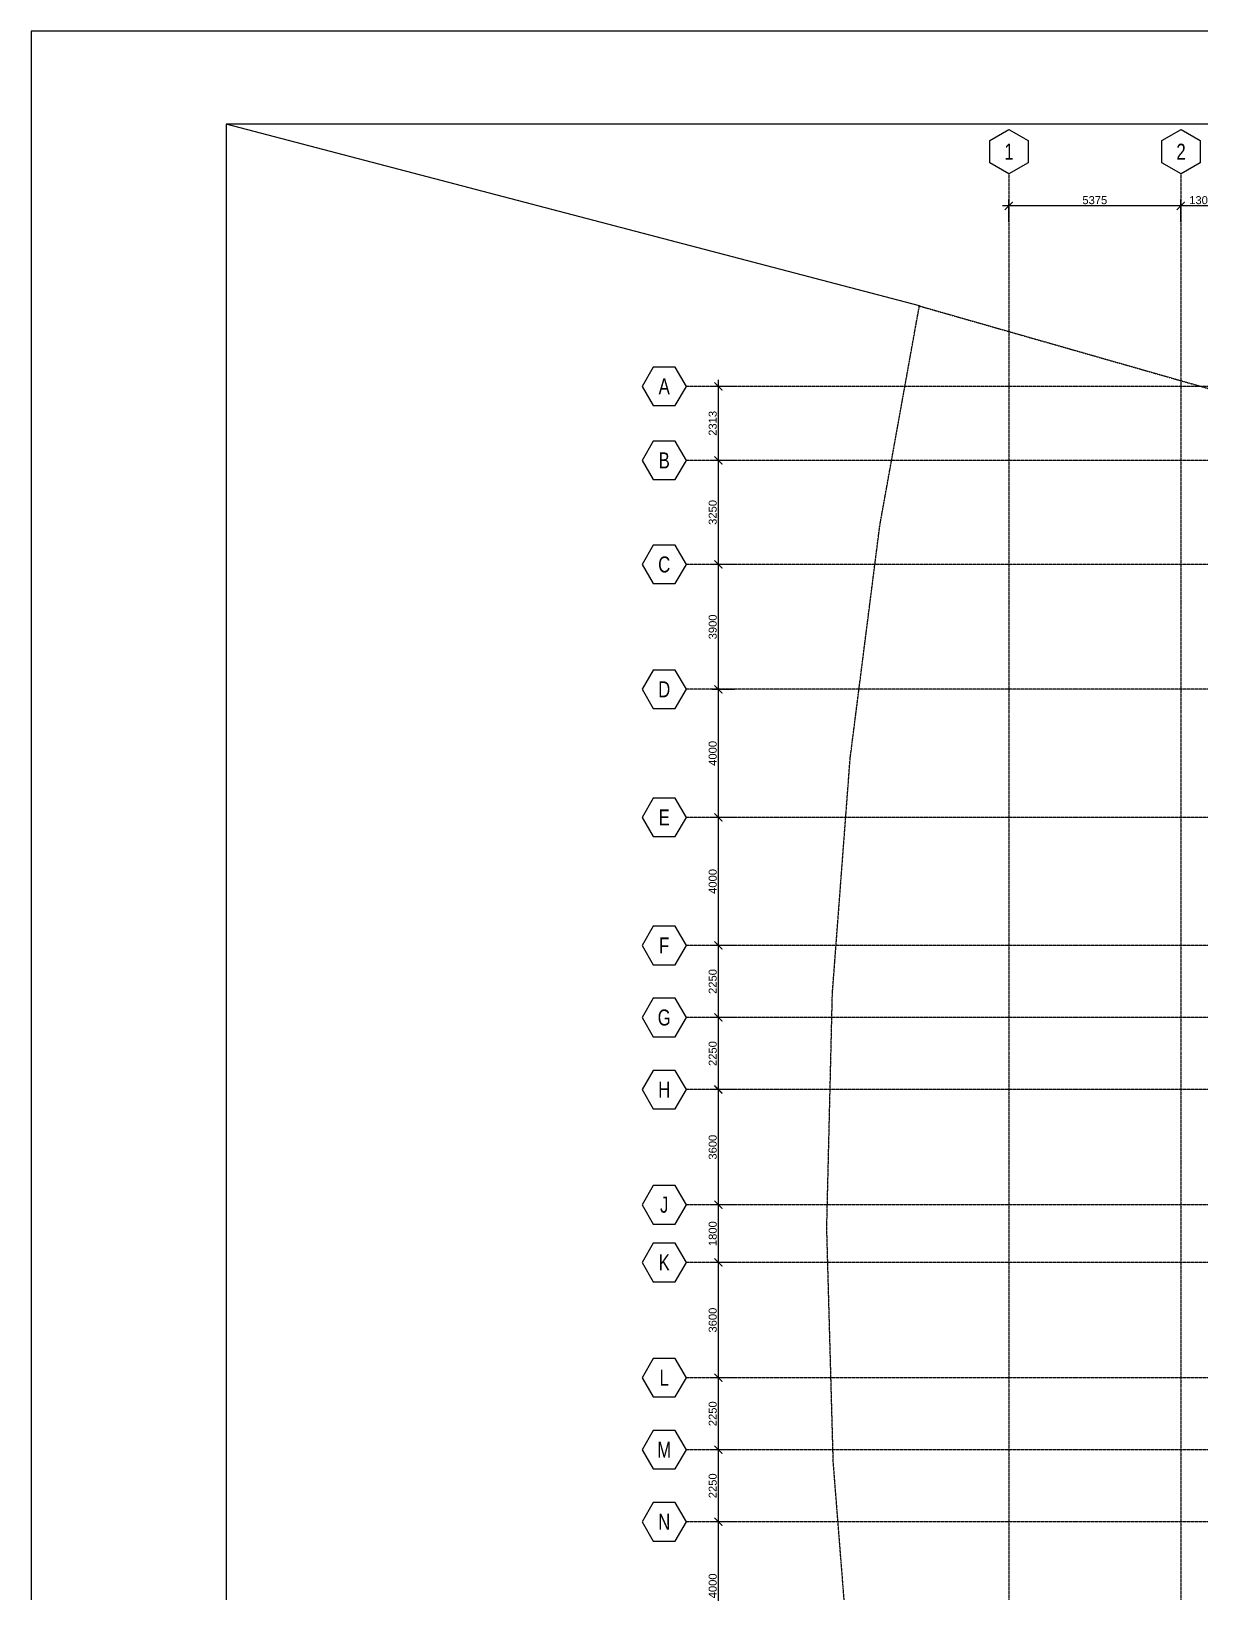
# Model space of a CAD drawing. Header units: inches. Extents: x -189245 to 740841, y -215444 to 469401.
# Drawn here: x -179245 to -142683, y -15936 to 32863 of the extents above; entities that cross this region are included whole.
import ezdxf
from ezdxf.enums import TextEntityAlignment as Align

# ---------------------------------------------------------------- set-up
doc = ezdxf.new("R2010")
doc.units = ezdxf.units.IN
doc.header["$LTSCALE"] = 10
doc.header["$MEASUREMENT"] = 0
doc.linetypes.add('GRID NORMAL$0$GRID BASEMENT$0$GRID GROUND$0$GRID$0$$0$PHANTOM', pattern=[2.5, 1.25, -0.25, 0.25, -0.25, 0.25, -0.25])
for name, color, linetype in [('3', 252, 'Continuous'), ('A-COLUMN', 6, 'Continuous'), ('a-dim', 8, 'Continuous'), ('A-GRID', 8, 'Continuous')]:
    doc.layers.add(name, color=color, linetype=linetype)
doc.layers.add('DEFPOINT', color=7, linetype='Continuous', plot=False)
doc.styles.add('GRID NORMAL$0$GRID BASEMENT$0$GRID GROUND$0$GRID$0$Standard', font='ARIAL.TTF')
doc.dimstyles.new('GRID NORMAL$0$GRID BASEMENT$0$GRID GROUND$0$GRID$0$Standard', dxfattribs={"dimtxt": 250, "dimasz": 0.18, "dimexe": 0.18, "dimexo": 0.0625, "dimgap": 50, "dimtad": 1, "dimdec": 0, "dimzin": 0, "dimdsep": 46, "dimtxsty": 'GRID NORMAL$0$GRID BASEMENT$0$GRID GROUND$0$GRID$0$Standard', "dimcen": 0.09, "dimadec": 0, "dimazin": 0, "dimtfac": 1, "dimtdec": 0, "dimtofl": 0, "dimtmove": 0, "dimatfit": 3, "dimfxl": 1, "dimtolj": 1, "dimtzin": 0, "dimarcsym": 0})

# ---------------------------------------------------------------- blocks, each defined once
blk = doc.blocks.new('GRID NORMAL$0$GRID BASEMENT$0$GRID GROUND$0$GRID$0$$0$GRID-V')
at = {"color": 3}
blk.add_lwpolyline([(6, 10.39), (0, 13.86), (-6, 10.39), (-6, 3.46), (0, 0), (6, 3.46)], close=True, dxfattribs=at)
at = {"color": 6, "style": 'GRID NORMAL$0$GRID BASEMENT$0$GRID GROUND$0$GRID$0$Standard', "width": 0.75}
blk.add_attdef('V', text='', height=5, dxfattribs=at).set_placement((0, 6.93), align=Align.MIDDLE)
blk = doc.blocks.new('GRID NORMAL$0$GRID BASEMENT$0$GRID GROUND$0$GRID$0$$0$GRID-H')
at = {"color": 3}
blk.add_lwpolyline([(-10.39, 6), (-13.86, 0), (-10.39, -6), (-3.46, -6), (0, 0), (-3.46, 6)], close=True, dxfattribs=at)
at = {"color": 6, "style": 'GRID NORMAL$0$GRID BASEMENT$0$GRID GROUND$0$GRID$0$Standard', "width": 0.75}
blk.add_attdef('H', text='', height=5, dxfattribs=at).set_placement((-6.93, 0), align=Align.MIDDLE)
blk = doc.blocks.new('GRID NORMAL$0$GRID BASEMENT$0$GRID GROUND$0$GRID$0$_ARCHTICK')
at = {"color": 0, "linetype": 'ByBlock', "ltscale": 20, "const_width": 0.15}
blk.add_lwpolyline([(-0.5, -0.5), (0.5, 0.5)], dxfattribs=at)
blk = doc.blocks.new('*D457')
at = {"layer": 'a-dim', "color": 0, "lineweight": -2, "ltscale": 500}
for p, q in [((-85059, -229688), (-90834, -229688)), ((-90634, -230188), (-90634, -229488)), ((-85259, -230188), (-85259, -229488))]:
    blk.add_line(p, q, dxfattribs=at)
at = {"layer": 'Defpoints', "color": 0, "ltscale": 500}
for p in [(-90634, -229688), (-90634, -230188), (-85259, -230188)]:
    blk.add_point(p, dxfattribs=at)
at = {"layer": 'a-dim', "color": 0, "lineweight": -2, "ltscale": 500, "xscale": 250, "yscale": 250, "zscale": 250, "rotation": 180}
blk.add_blockref('GRID NORMAL$0$GRID BASEMENT$0$GRID GROUND$0$GRID$0$_ARCHTICK', (-90634, -229688), dxfattribs=at)
at = {"layer": 'a-dim', "color": 0, "lineweight": -2, "ltscale": 500, "xscale": 250, "yscale": 250, "zscale": 250}
blk.add_blockref('GRID NORMAL$0$GRID BASEMENT$0$GRID GROUND$0$GRID$0$_ARCHTICK', (-85259, -229688), dxfattribs=at)
at = {"layer": 'a-dim', "color": 3, "ltscale": 500, "insert": (-87946, -229511), "char_height": 250, "attachment_point": 5, "style": 'GRID NORMAL$0$GRID BASEMENT$0$GRID GROUND$0$GRID$0$Standard'}
blk.add_mtext('\\A1;5375', dxfattribs=at)
blk = doc.blocks.new('*D458')
at = {"layer": 'a-dim', "color": 0, "lineweight": -2, "ltscale": 500}
for p, q in [((-99704, -237837), (-99704, -235124)), ((-99204, -235324), (-99904, -235324)), ((-99204, -237637), (-99904, -237637))]:
    blk.add_line(p, q, dxfattribs=at)
at = {"layer": 'Defpoints', "color": 0, "ltscale": 500}
for p in [(-99704, -235324), (-99204, -235324), (-99204, -237637)]:
    blk.add_point(p, dxfattribs=at)
at = {"layer": 'a-dim', "color": 0, "lineweight": -2, "ltscale": 500, "xscale": 250, "yscale": 250, "zscale": 250}
for p, rotation in [((-99704, -235324), 90), ((-99704, -237637), 270)]:
    blk.add_blockref('GRID NORMAL$0$GRID BASEMENT$0$GRID GROUND$0$GRID$0$_ARCHTICK', p, dxfattribs=dict(at, rotation=rotation))
at = {"layer": 'a-dim', "color": 3, "ltscale": 500, "insert": (-99881, -236480), "char_height": 250, "attachment_point": 5, "rotation": 90, "style": 'GRID NORMAL$0$GRID BASEMENT$0$GRID GROUND$0$GRID$0$Standard'}
blk.add_mtext('\\A1;2313', dxfattribs=at)
blk = doc.blocks.new('*D461')
at = {"layer": 'a-dim', "color": 0, "lineweight": -2, "ltscale": 500}
for p, q in [((-83759, -229688), (-85459, -229688)), ((-85259, -230188), (-85259, -229488)), ((-83959, -230188), (-83959, -229488))]:
    blk.add_line(p, q, dxfattribs=at)
at = {"layer": 'Defpoints', "color": 0, "ltscale": 500}
for p in [(-85259, -229688), (-85259, -230188), (-83959, -230188)]:
    blk.add_point(p, dxfattribs=at)
at = {"layer": 'a-dim', "color": 0, "lineweight": -2, "ltscale": 500, "xscale": 250, "yscale": 250, "zscale": 250, "rotation": 180}
blk.add_blockref('GRID NORMAL$0$GRID BASEMENT$0$GRID GROUND$0$GRID$0$_ARCHTICK', (-85259, -229688), dxfattribs=at)
at = {"layer": 'a-dim', "color": 0, "lineweight": -2, "ltscale": 500, "xscale": 250, "yscale": 250, "zscale": 250}
blk.add_blockref('GRID NORMAL$0$GRID BASEMENT$0$GRID GROUND$0$GRID$0$_ARCHTICK', (-83959, -229688), dxfattribs=at)
at = {"layer": 'a-dim', "color": 3, "ltscale": 500, "insert": (-84609, -229511), "char_height": 250, "attachment_point": 5, "style": 'GRID NORMAL$0$GRID BASEMENT$0$GRID GROUND$0$GRID$0$Standard'}
blk.add_mtext('\\A1;1300', dxfattribs=at)
blk = doc.blocks.new('*D462')
at = {"layer": 'a-dim', "color": 0, "lineweight": -2, "ltscale": 500}
for p, q in [((-99204, -237637), (-99904, -237637)), ((-99704, -241087), (-99704, -237437)), ((-99204, -240887), (-99904, -240887))]:
    blk.add_line(p, q, dxfattribs=at)
at = {"layer": 'Defpoints', "color": 0, "ltscale": 500}
for p in [(-99704, -237637), (-99204, -237637), (-99204, -240887)]:
    blk.add_point(p, dxfattribs=at)
at = {"layer": 'a-dim', "color": 0, "lineweight": -2, "ltscale": 500, "xscale": 250, "yscale": 250, "zscale": 250}
for p, rotation in [((-99704, -237637), 90), ((-99704, -240887), 270)]:
    blk.add_blockref('GRID NORMAL$0$GRID BASEMENT$0$GRID GROUND$0$GRID$0$_ARCHTICK', p, dxfattribs=dict(at, rotation=rotation))
at = {"layer": 'a-dim', "color": 3, "ltscale": 500, "insert": (-99881, -239262), "char_height": 250, "attachment_point": 5, "rotation": 90, "style": 'GRID NORMAL$0$GRID BASEMENT$0$GRID GROUND$0$GRID$0$Standard'}
blk.add_mtext('\\A1;3250', dxfattribs=at)
blk = doc.blocks.new('*D463')
at = {"layer": 'a-dim', "color": 0, "lineweight": -2, "ltscale": 500}
for p, q in [((-99204, -240887), (-99904, -240887)), ((-99704, -244987), (-99704, -240687)), ((-99204, -244787), (-99904, -244787))]:
    blk.add_line(p, q, dxfattribs=at)
at = {"layer": 'Defpoints', "color": 0, "ltscale": 500}
for p in [(-99704, -240887), (-99204, -240887), (-99204, -244787)]:
    blk.add_point(p, dxfattribs=at)
at = {"layer": 'a-dim', "color": 0, "lineweight": -2, "ltscale": 500, "xscale": 250, "yscale": 250, "zscale": 250}
for p, rotation in [((-99704, -240887), 90), ((-99704, -244787), 270)]:
    blk.add_blockref('GRID NORMAL$0$GRID BASEMENT$0$GRID GROUND$0$GRID$0$_ARCHTICK', p, dxfattribs=dict(at, rotation=rotation))
at = {"layer": 'a-dim', "color": 3, "ltscale": 500, "insert": (-99881, -242837), "char_height": 250, "attachment_point": 5, "rotation": 90, "style": 'GRID NORMAL$0$GRID BASEMENT$0$GRID GROUND$0$GRID$0$Standard'}
blk.add_mtext('\\A1;3900', dxfattribs=at)
blk = doc.blocks.new('*D464')
at = {"layer": 'a-dim', "color": 0, "lineweight": -2, "ltscale": 500}
for p, q in [((-99204, -244787), (-99904, -244787)), ((-99704, -248987), (-99704, -244587)), ((-99204, -248787), (-99904, -248787))]:
    blk.add_line(p, q, dxfattribs=at)
at = {"layer": 'Defpoints', "color": 0, "ltscale": 500}
for p in [(-99704, -244787), (-99204, -244787), (-99204, -248787)]:
    blk.add_point(p, dxfattribs=at)
at = {"layer": 'a-dim', "color": 0, "lineweight": -2, "ltscale": 500, "xscale": 250, "yscale": 250, "zscale": 250}
for p, rotation in [((-99704, -244787), 90), ((-99704, -248787), 270)]:
    blk.add_blockref('GRID NORMAL$0$GRID BASEMENT$0$GRID GROUND$0$GRID$0$_ARCHTICK', p, dxfattribs=dict(at, rotation=rotation))
at = {"layer": 'a-dim', "color": 3, "ltscale": 500, "insert": (-99881, -246787), "char_height": 250, "attachment_point": 5, "rotation": 90, "style": 'GRID NORMAL$0$GRID BASEMENT$0$GRID GROUND$0$GRID$0$Standard'}
blk.add_mtext('\\A1;4000', dxfattribs=at)
blk = doc.blocks.new('*D465')
at = {"layer": 'a-dim', "color": 0, "lineweight": -2, "ltscale": 500}
for p, q in [((-99204, -248787), (-99904, -248787)), ((-99704, -252987), (-99704, -248587)), ((-99204, -252787), (-99904, -252787))]:
    blk.add_line(p, q, dxfattribs=at)
at = {"layer": 'Defpoints', "color": 0, "ltscale": 500}
for p in [(-99704, -248787), (-99204, -248787), (-99204, -252787)]:
    blk.add_point(p, dxfattribs=at)
at = {"layer": 'a-dim', "color": 0, "lineweight": -2, "ltscale": 500, "xscale": 250, "yscale": 250, "zscale": 250}
for p, rotation in [((-99704, -248787), 90), ((-99704, -252787), 270)]:
    blk.add_blockref('GRID NORMAL$0$GRID BASEMENT$0$GRID GROUND$0$GRID$0$_ARCHTICK', p, dxfattribs=dict(at, rotation=rotation))
at = {"layer": 'a-dim', "color": 3, "ltscale": 500, "insert": (-99881, -250787), "char_height": 250, "attachment_point": 5, "rotation": 90, "style": 'GRID NORMAL$0$GRID BASEMENT$0$GRID GROUND$0$GRID$0$Standard'}
blk.add_mtext('\\A1;4000', dxfattribs=at)
blk = doc.blocks.new('*D466')
at = {"layer": 'a-dim', "color": 0, "lineweight": -2, "ltscale": 500}
for p, q in [((-99704, -255237), (-99704, -252587)), ((-99204, -252787), (-99904, -252787)), ((-99204, -255037), (-99904, -255037))]:
    blk.add_line(p, q, dxfattribs=at)
at = {"layer": 'Defpoints', "color": 0, "ltscale": 500}
for p in [(-99704, -252787), (-99204, -252787), (-99204, -255037)]:
    blk.add_point(p, dxfattribs=at)
at = {"layer": 'a-dim', "color": 0, "lineweight": -2, "ltscale": 500, "xscale": 250, "yscale": 250, "zscale": 250}
for p, rotation in [((-99704, -252787), 90), ((-99704, -255037), 270)]:
    blk.add_blockref('GRID NORMAL$0$GRID BASEMENT$0$GRID GROUND$0$GRID$0$_ARCHTICK', p, dxfattribs=dict(at, rotation=rotation))
at = {"layer": 'a-dim', "color": 3, "ltscale": 500, "insert": (-99881, -253912), "char_height": 250, "attachment_point": 5, "rotation": 90, "style": 'GRID NORMAL$0$GRID BASEMENT$0$GRID GROUND$0$GRID$0$Standard'}
blk.add_mtext('\\A1;2250', dxfattribs=at)
blk = doc.blocks.new('*D467')
at = {"layer": 'a-dim', "color": 0, "lineweight": -2, "ltscale": 500}
for p, q in [((-99204, -255037), (-99904, -255037)), ((-99704, -257487), (-99704, -254837)), ((-99204, -257287), (-99904, -257287))]:
    blk.add_line(p, q, dxfattribs=at)
at = {"layer": 'Defpoints', "color": 0, "ltscale": 500}
for p in [(-99704, -255037), (-99204, -255037), (-99204, -257287)]:
    blk.add_point(p, dxfattribs=at)
at = {"layer": 'a-dim', "color": 0, "lineweight": -2, "ltscale": 500, "xscale": 250, "yscale": 250, "zscale": 250}
for p, rotation in [((-99704, -255037), 90), ((-99704, -257287), 270)]:
    blk.add_blockref('GRID NORMAL$0$GRID BASEMENT$0$GRID GROUND$0$GRID$0$_ARCHTICK', p, dxfattribs=dict(at, rotation=rotation))
at = {"layer": 'a-dim', "color": 3, "ltscale": 500, "insert": (-99881, -256162), "char_height": 250, "attachment_point": 5, "rotation": 90, "style": 'GRID NORMAL$0$GRID BASEMENT$0$GRID GROUND$0$GRID$0$Standard'}
blk.add_mtext('\\A1;2250', dxfattribs=at)
blk = doc.blocks.new('*D468')
at = {"layer": 'a-dim', "color": 0, "lineweight": -2, "ltscale": 500}
for p, q in [((-99204, -260887), (-99904, -260887)), ((-99704, -262887), (-99704, -260687)), ((-99204, -262687), (-99904, -262687))]:
    blk.add_line(p, q, dxfattribs=at)
at = {"layer": 'Defpoints', "color": 0, "ltscale": 500}
for p in [(-99704, -260887), (-99204, -260887), (-99204, -262687)]:
    blk.add_point(p, dxfattribs=at)
at = {"layer": 'a-dim', "color": 0, "lineweight": -2, "ltscale": 500, "xscale": 250, "yscale": 250, "zscale": 250}
for p, rotation in [((-99704, -260887), 90), ((-99704, -262687), 270)]:
    blk.add_blockref('GRID NORMAL$0$GRID BASEMENT$0$GRID GROUND$0$GRID$0$_ARCHTICK', p, dxfattribs=dict(at, rotation=rotation))
at = {"layer": 'a-dim', "color": 3, "ltscale": 500, "insert": (-99881, -261787), "char_height": 250, "attachment_point": 5, "rotation": 90, "style": 'GRID NORMAL$0$GRID BASEMENT$0$GRID GROUND$0$GRID$0$Standard'}
blk.add_mtext('\\A1;1800', dxfattribs=at)
blk = doc.blocks.new('*D469')
at = {"layer": 'a-dim', "color": 0, "lineweight": -2, "ltscale": 500}
for p, q in [((-99204, -266287), (-99904, -266287)), ((-99704, -268737), (-99704, -266087)), ((-99204, -268537), (-99904, -268537))]:
    blk.add_line(p, q, dxfattribs=at)
at = {"layer": 'Defpoints', "color": 0, "ltscale": 500}
for p in [(-99704, -266287), (-99204, -266287), (-99204, -268537)]:
    blk.add_point(p, dxfattribs=at)
at = {"layer": 'a-dim', "color": 0, "lineweight": -2, "ltscale": 500, "xscale": 250, "yscale": 250, "zscale": 250}
for p, rotation in [((-99704, -266287), 90), ((-99704, -268537), 270)]:
    blk.add_blockref('GRID NORMAL$0$GRID BASEMENT$0$GRID GROUND$0$GRID$0$_ARCHTICK', p, dxfattribs=dict(at, rotation=rotation))
at = {"layer": 'a-dim', "color": 3, "ltscale": 500, "insert": (-99881, -267412), "char_height": 250, "attachment_point": 5, "rotation": 90, "style": 'GRID NORMAL$0$GRID BASEMENT$0$GRID GROUND$0$GRID$0$Standard'}
blk.add_mtext('\\A1;2250', dxfattribs=at)
blk = doc.blocks.new('*D470')
at = {"layer": 'a-dim', "color": 0, "lineweight": -2, "ltscale": 500}
for p, q in [((-99704, -270987), (-99704, -268337)), ((-99204, -268537), (-99904, -268537)), ((-99204, -270787), (-99904, -270787))]:
    blk.add_line(p, q, dxfattribs=at)
at = {"layer": 'Defpoints', "color": 0, "ltscale": 500}
for p in [(-99704, -268537), (-99204, -268537), (-99204, -270787)]:
    blk.add_point(p, dxfattribs=at)
at = {"layer": 'a-dim', "color": 0, "lineweight": -2, "ltscale": 500, "xscale": 250, "yscale": 250, "zscale": 250}
for p, rotation in [((-99704, -268537), 90), ((-99704, -270787), 270)]:
    blk.add_blockref('GRID NORMAL$0$GRID BASEMENT$0$GRID GROUND$0$GRID$0$_ARCHTICK', p, dxfattribs=dict(at, rotation=rotation))
at = {"layer": 'a-dim', "color": 3, "ltscale": 500, "insert": (-99881, -269662), "char_height": 250, "attachment_point": 5, "rotation": 90, "style": 'GRID NORMAL$0$GRID BASEMENT$0$GRID GROUND$0$GRID$0$Standard'}
blk.add_mtext('\\A1;2250', dxfattribs=at)
blk = doc.blocks.new('*D471')
at = {"layer": 'a-dim', "color": 0, "lineweight": -2, "ltscale": 500}
for p, q in [((-99204, -270787), (-99904, -270787)), ((-99704, -274987), (-99704, -270587)), ((-99204, -274787), (-99904, -274787))]:
    blk.add_line(p, q, dxfattribs=at)
at = {"layer": 'Defpoints', "color": 0, "ltscale": 500}
for p in [(-99704, -270787), (-99204, -270787), (-99204, -274787)]:
    blk.add_point(p, dxfattribs=at)
at = {"layer": 'a-dim', "color": 0, "lineweight": -2, "ltscale": 500, "xscale": 250, "yscale": 250, "zscale": 250}
for p, rotation in [((-99704, -270787), 90), ((-99704, -274787), 270)]:
    blk.add_blockref('GRID NORMAL$0$GRID BASEMENT$0$GRID GROUND$0$GRID$0$_ARCHTICK', p, dxfattribs=dict(at, rotation=rotation))
at = {"layer": 'a-dim', "color": 3, "ltscale": 500, "insert": (-99881, -272787), "char_height": 250, "attachment_point": 5, "rotation": 90, "style": 'GRID NORMAL$0$GRID BASEMENT$0$GRID GROUND$0$GRID$0$Standard'}
blk.add_mtext('\\A1;4000', dxfattribs=at)
blk = doc.blocks.new('*D473')
at = {"layer": 'a-dim', "color": 0, "lineweight": -2, "ltscale": 500}
for p, q in [((-99704, -266487), (-99704, -262487)), ((-99204, -262687), (-99904, -262687)), ((-99204, -266287), (-99904, -266287))]:
    blk.add_line(p, q, dxfattribs=at)
at = {"layer": 'Defpoints', "color": 0, "ltscale": 500}
for p in [(-99704, -262687), (-99204, -262687), (-99204, -266287)]:
    blk.add_point(p, dxfattribs=at)
at = {"layer": 'a-dim', "color": 0, "lineweight": -2, "ltscale": 500, "xscale": 250, "yscale": 250, "zscale": 250}
for p, rotation in [((-99704, -262687), 90), ((-99704, -266287), 270)]:
    blk.add_blockref('GRID NORMAL$0$GRID BASEMENT$0$GRID GROUND$0$GRID$0$_ARCHTICK', p, dxfattribs=dict(at, rotation=rotation))
at = {"layer": 'a-dim', "color": 3, "ltscale": 500, "insert": (-99881, -264487), "char_height": 250, "attachment_point": 5, "rotation": 90, "style": 'GRID NORMAL$0$GRID BASEMENT$0$GRID GROUND$0$GRID$0$Standard'}
blk.add_mtext('\\A1;3600', dxfattribs=at)
blk = doc.blocks.new('*D474')
at = {"layer": 'a-dim', "color": 0, "lineweight": -2, "ltscale": 500}
for p, q in [((-99704, -261087), (-99704, -257087)), ((-99204, -257287), (-99904, -257287)), ((-99204, -260887), (-99904, -260887))]:
    blk.add_line(p, q, dxfattribs=at)
at = {"layer": 'Defpoints', "color": 0, "ltscale": 500}
for p in [(-99704, -257287), (-99204, -257287), (-99204, -260887)]:
    blk.add_point(p, dxfattribs=at)
at = {"layer": 'a-dim', "color": 0, "lineweight": -2, "ltscale": 500, "xscale": 250, "yscale": 250, "zscale": 250}
for p, rotation in [((-99704, -257287), 90), ((-99704, -260887), 270)]:
    blk.add_blockref('GRID NORMAL$0$GRID BASEMENT$0$GRID GROUND$0$GRID$0$_ARCHTICK', p, dxfattribs=dict(at, rotation=rotation))
at = {"layer": 'a-dim', "color": 3, "ltscale": 500, "insert": (-99881, -259087), "char_height": 250, "attachment_point": 5, "rotation": 90, "style": 'GRID NORMAL$0$GRID BASEMENT$0$GRID GROUND$0$GRID$0$Standard'}
blk.add_mtext('\\A1;3600', dxfattribs=at)
blk = doc.blocks.new('*D475')
at = {"layer": 'a-dim', "color": 0, "lineweight": -2, "ltscale": 500}
for p, q in [((-99204, -270787), (-99904, -270787)), ((-99704, -274987), (-99704, -270587)), ((-99204, -274787), (-99904, -274787))]:
    blk.add_line(p, q, dxfattribs=at)
at = {"layer": 'Defpoints', "color": 0, "ltscale": 500}
for p in [(-99704, -270787), (-99204, -270787), (-99204, -274787)]:
    blk.add_point(p, dxfattribs=at)
at = {"layer": 'a-dim', "color": 0, "lineweight": -2, "ltscale": 500, "xscale": 250, "yscale": 250, "zscale": 250}
for p, rotation in [((-99704, -270787), 90), ((-99704, -274787), 270)]:
    blk.add_blockref('GRID NORMAL$0$GRID BASEMENT$0$GRID GROUND$0$GRID$0$_ARCHTICK', p, dxfattribs=dict(at, rotation=rotation))
at = {"layer": 'a-dim', "color": 3, "ltscale": 500, "insert": (-99881, -272787), "char_height": 250, "attachment_point": 5, "rotation": 90, "style": 'GRID NORMAL$0$GRID BASEMENT$0$GRID GROUND$0$GRID$0$Standard'}
blk.add_mtext('\\A1;4000', dxfattribs=at)
blk = doc.blocks.new('grid')
at = {"layer": 'A-GRID', "linetype": 'GRID NORMAL$0$GRID BASEMENT$0$GRID GROUND$0$GRID$0$$0$PHANTOM'}
for p, q in [((-90633.8, -228688.5), (-90633.8, -289256.3)), ((-85258.8, -228688.5), (-85258.8, -289256.3)), ((-33688.1, -235324.1), (-100703.6, -235324.1)), ((-33688.1, -237636.6), (-100703.6, -237636.6)), ((-33688.1, -240886.6), (-100703.6, -240886.6)), ((-33688.1, -244786.6), (-100703.6, -244786.6)), ((-33688.1, -248786.6), (-100703.6, -248786.6)), ((-33688.1, -252786.6), (-100703.5, -252786.6)), ((-33688.1, -255036.6), (-100703.5, -255036.6)), ((-33688.1, -257286.6), (-100703.5, -257286.6)), ((-33688.1, -260886.6), (-100703.6, -260886.6)), ((-33688.1, -262686.6), (-100703.6, -262686.6)), ((-33688.1, -266286.6), (-100703.6, -266286.6)), ((-33688.1, -268536.6), (-100703.6, -268536.6)), ((-33688.1, -270786.6), (-100703.6, -270786.6))]:
    blk.add_line(p, q, dxfattribs=at)
at = {"layer": 'A-GRID'}
ref = blk.add_blockref('GRID NORMAL$0$GRID BASEMENT$0$GRID GROUND$0$GRID$0$$0$GRID-V', (-90627.8, -228685.3), dxfattribs=dict(at, xscale=-100, yscale=100, zscale=100))
ref.add_attrib('V', '1', dxfattribs={"layer": '0', "color": 6, "height": 500, "style": 'GRID NORMAL$0$GRID BASEMENT$0$GRID GROUND$0$GRID$0$Standard', "width": 0.75}).set_placement((-90627.8, -227992.5), align=Align.MIDDLE)
ref = blk.add_blockref('GRID NORMAL$0$GRID BASEMENT$0$GRID GROUND$0$GRID$0$$0$GRID-V', (-85253, -228685.1), dxfattribs=dict(at, xscale=-100, yscale=100, zscale=100))
ref.add_attrib('V', '2', dxfattribs={"layer": '0', "color": 6, "height": 500, "style": 'GRID NORMAL$0$GRID BASEMENT$0$GRID GROUND$0$GRID$0$Standard', "width": 0.75}).set_placement((-85253, -227992.3), align=Align.MIDDLE)
ref = blk.add_blockref('GRID NORMAL$0$GRID BASEMENT$0$GRID GROUND$0$GRID$0$$0$GRID-H', (-102089.2, -235324.1), dxfattribs=dict(at, xscale=100, yscale=100, zscale=100, rotation=180))
ref.add_attrib('H', 'A', dxfattribs={"layer": '0', "color": 6, "height": 500, "style": 'GRID NORMAL$0$GRID BASEMENT$0$GRID GROUND$0$GRID$0$Standard', "width": 0.75}).set_placement((-101396.4, -235324.1), align=Align.MIDDLE)
ref = blk.add_blockref('GRID NORMAL$0$GRID BASEMENT$0$GRID GROUND$0$GRID$0$$0$GRID-H', (-102089.2, -237636.6), dxfattribs=dict(at, xscale=100, yscale=100, zscale=100, rotation=180))
ref.add_attrib('H', 'B', dxfattribs={"layer": '0', "color": 6, "height": 500, "style": 'GRID NORMAL$0$GRID BASEMENT$0$GRID GROUND$0$GRID$0$Standard', "width": 0.75}).set_placement((-101396.4, -237636.6), align=Align.MIDDLE)
ref = blk.add_blockref('GRID NORMAL$0$GRID BASEMENT$0$GRID GROUND$0$GRID$0$$0$GRID-H', (-102089.2, -240886.6), dxfattribs=dict(at, xscale=100, yscale=100, zscale=100, rotation=180))
ref.add_attrib('H', 'C', dxfattribs={"layer": '0', "color": 6, "height": 500, "style": 'GRID NORMAL$0$GRID BASEMENT$0$GRID GROUND$0$GRID$0$Standard', "width": 0.75}).set_placement((-101396.4, -240886.6), align=Align.MIDDLE)
ref = blk.add_blockref('GRID NORMAL$0$GRID BASEMENT$0$GRID GROUND$0$GRID$0$$0$GRID-H', (-102089.2, -244786.6), dxfattribs=dict(at, xscale=100, yscale=100, zscale=100, rotation=180))
ref.add_attrib('H', 'D', dxfattribs={"layer": '0', "color": 6, "height": 500, "style": 'GRID NORMAL$0$GRID BASEMENT$0$GRID GROUND$0$GRID$0$Standard', "width": 0.75}).set_placement((-101396.4, -244786.6), align=Align.MIDDLE)
ref = blk.add_blockref('GRID NORMAL$0$GRID BASEMENT$0$GRID GROUND$0$GRID$0$$0$GRID-H', (-102089.2, -248786.6), dxfattribs=dict(at, xscale=100, yscale=100, zscale=100, rotation=180))
ref.add_attrib('H', 'E', dxfattribs={"layer": '0', "color": 6, "height": 500, "style": 'GRID NORMAL$0$GRID BASEMENT$0$GRID GROUND$0$GRID$0$Standard', "width": 0.75}).set_placement((-101396.4, -248786.6), align=Align.MIDDLE)
ref = blk.add_blockref('GRID NORMAL$0$GRID BASEMENT$0$GRID GROUND$0$GRID$0$$0$GRID-H', (-102089.2, -252786.6), dxfattribs=dict(at, xscale=100, yscale=100, zscale=100, rotation=180))
ref.add_attrib('H', 'F', dxfattribs={"layer": '0', "color": 6, "height": 500, "style": 'GRID NORMAL$0$GRID BASEMENT$0$GRID GROUND$0$GRID$0$Standard', "width": 0.75}).set_placement((-101396.4, -252786.6), align=Align.MIDDLE)
ref = blk.add_blockref('GRID NORMAL$0$GRID BASEMENT$0$GRID GROUND$0$GRID$0$$0$GRID-H', (-102089.2, -255036.6), dxfattribs=dict(at, xscale=100, yscale=100, zscale=100, rotation=180))
ref.add_attrib('H', 'G', dxfattribs={"layer": '0', "color": 6, "height": 500, "style": 'GRID NORMAL$0$GRID BASEMENT$0$GRID GROUND$0$GRID$0$Standard', "width": 0.75}).set_placement((-101396.4, -255036.6), align=Align.MIDDLE)
ref = blk.add_blockref('GRID NORMAL$0$GRID BASEMENT$0$GRID GROUND$0$GRID$0$$0$GRID-H', (-102089.2, -257286.6), dxfattribs=dict(at, xscale=100, yscale=100, zscale=100, rotation=180))
ref.add_attrib('H', 'H', dxfattribs={"layer": '0', "color": 6, "height": 500, "style": 'GRID NORMAL$0$GRID BASEMENT$0$GRID GROUND$0$GRID$0$Standard', "width": 0.75}).set_placement((-101396.4, -257286.6), align=Align.MIDDLE)
ref = blk.add_blockref('GRID NORMAL$0$GRID BASEMENT$0$GRID GROUND$0$GRID$0$$0$GRID-H', (-102089.2, -260886.6), dxfattribs=dict(at, xscale=100, yscale=100, zscale=100, rotation=180))
ref.add_attrib('H', 'J', dxfattribs={"layer": '0', "color": 6, "height": 500, "style": 'GRID NORMAL$0$GRID BASEMENT$0$GRID GROUND$0$GRID$0$Standard', "width": 0.75}).set_placement((-101396.4, -260886.6), align=Align.MIDDLE)
ref = blk.add_blockref('GRID NORMAL$0$GRID BASEMENT$0$GRID GROUND$0$GRID$0$$0$GRID-H', (-102089.2, -262686.6), dxfattribs=dict(at, xscale=100, yscale=100, zscale=100, rotation=180))
ref.add_attrib('H', 'K', dxfattribs={"layer": '0', "color": 6, "height": 500, "style": 'GRID NORMAL$0$GRID BASEMENT$0$GRID GROUND$0$GRID$0$Standard', "width": 0.75}).set_placement((-101396.4, -262686.6), align=Align.MIDDLE)
ref = blk.add_blockref('GRID NORMAL$0$GRID BASEMENT$0$GRID GROUND$0$GRID$0$$0$GRID-H', (-102089.2, -266286.6), dxfattribs=dict(at, xscale=100, yscale=100, zscale=100, rotation=180))
ref.add_attrib('H', 'L', dxfattribs={"layer": '0', "color": 6, "height": 500, "style": 'GRID NORMAL$0$GRID BASEMENT$0$GRID GROUND$0$GRID$0$Standard', "width": 0.75}).set_placement((-101396.4, -266286.6), align=Align.MIDDLE)
ref = blk.add_blockref('GRID NORMAL$0$GRID BASEMENT$0$GRID GROUND$0$GRID$0$$0$GRID-H', (-102089.2, -268536.6), dxfattribs=dict(at, xscale=100, yscale=100, zscale=100, rotation=180))
ref.add_attrib('H', 'M', dxfattribs={"layer": '0', "color": 6, "height": 500, "style": 'GRID NORMAL$0$GRID BASEMENT$0$GRID GROUND$0$GRID$0$Standard', "width": 0.75}).set_placement((-101396.4, -268536.6), align=Align.MIDDLE)
ref = blk.add_blockref('GRID NORMAL$0$GRID BASEMENT$0$GRID GROUND$0$GRID$0$$0$GRID-H', (-102089.2, -270786.6), dxfattribs=dict(at, xscale=100, yscale=100, zscale=100, rotation=180))
ref.add_attrib('H', 'N', dxfattribs={"layer": '0', "color": 6, "height": 500, "style": 'GRID NORMAL$0$GRID BASEMENT$0$GRID GROUND$0$GRID$0$Standard', "width": 0.75}).set_placement((-101396.4, -270786.6), align=Align.MIDDLE)
at = {"layer": 'a-dim', "ltscale": 500}
for base, p1, p2, angle, picture, middle in [((-90633.8, -229688.5), (-85258.8, -230188.5), (-90633.8, -230188.5), 180, '*D457', (-87946.3, -229510.8)), ((-99703.5724, -235324.0815), (-99203.5724, -237636.6148), (-99203.5724, -235324.0815), 270, '*D458', (-99881.3009, -236480.3481)), ((-99703.6, -237636.6), (-99203.6, -240886.6), (-99203.6, -237636.6), 270, '*D462', (-99881.3, -239261.6)), ((-99703.6, -240886.6), (-99203.6, -244786.6), (-99203.6, -240886.6), 270, '*D463', (-99881.3, -242836.6)), ((-99703.6, -244786.6), (-99203.6, -248786.6), (-99203.6, -244786.6), 270, '*D464', (-99881.2, -246786.6)), ((-99703.6, -248786.6), (-99203.6, -252786.6), (-99203.6, -248786.6), 270, '*D465', (-99881.2, -250786.6)), ((-99703.6, -252786.6), (-99203.6, -255036.6), (-99203.6, -252786.6), 270, '*D466', (-99881.2, -253911.6)), ((-99703.6, -255036.6), (-99203.6, -257286.6), (-99203.6, -255036.6), 270, '*D467', (-99881.2, -256161.6)), ((-99703.6, -257286.6), (-99203.6, -260886.6), (-99203.6, -257286.6), 270, '*D474', (-99881.3, -259086.6)), ((-99703.6, -260886.6), (-99203.6, -262686.6), (-99203.6, -260886.6), 270, '*D468', (-99881.2, -261786.6)), ((-99703.6, -262686.6), (-99203.6, -266286.6), (-99203.6, -262686.6), 270, '*D473', (-99881.3, -264486.6)), ((-99703.6, -266286.6), (-99203.6, -268536.6), (-99203.6, -266286.6), 270, '*D469', (-99881.2, -267411.6)), ((-99703.6, -268536.6), (-99203.6, -270786.6), (-99203.6, -268536.6), 270, '*D470', (-99881.2, -269661.6)), ((-99703.6, -270786.6), (-99204, -274786.9), (-99203.6, -270786.6), 270, '*D471', (-99881.2, -272786.8)), ((-99703.6, -270786.6), (-99204, -274786.9), (-99203.6, -270786.6), 270, '*D475', (-99881.2, -272786.8))]:
    dim = blk.add_linear_dim(base=base, p1=p1, p2=p2, angle=angle, dimstyle='GRID NORMAL$0$GRID BASEMENT$0$GRID GROUND$0$GRID$0$Standard', override={"dimasz": 250, "dimexe": 200, "dimblk1": 'GRID NORMAL$0$GRID BASEMENT$0$GRID GROUND$0$GRID$0$_ARCHTICK', "dimblk2": 'GRID NORMAL$0$GRID BASEMENT$0$GRID GROUND$0$GRID$0$_ARCHTICK', "dimsah": 1, "dimdle": 200, "dimclrt": 3}, dxfattribs=at)
    dim.commit()
    dim.dimension.update_dxf_attribs({"geometry": picture, "text_midpoint": middle})
dim = blk.add_linear_dim(base=(-85258.8, -229688.5), p1=(-83958.8, -230188.5), p2=(-85258.8, -230188.4), angle=180, dimstyle='GRID NORMAL$0$GRID BASEMENT$0$GRID GROUND$0$GRID$0$Standard', override={"dimasz": 250, "dimexe": 200, "dimblk1": 'GRID NORMAL$0$GRID BASEMENT$0$GRID GROUND$0$GRID$0$_ARCHTICK', "dimblk2": 'GRID NORMAL$0$GRID BASEMENT$0$GRID GROUND$0$GRID$0$_ARCHTICK', "dimsah": 1, "dimdle": 200, "dimclrt": 3}, dxfattribs=at)
dim.commit()
dim.dimension.update_dxf_attribs({"geometry": '*D461', "text_midpoint": (-84608.8, -229688.5), "dimtype": 128})

msp = doc.modelspace()

# ---------------------------------------------------------------- linework, layer by layer
at = {"layer": '3', "color": 3, "linetype": 'GRID NORMAL$0$GRID BASEMENT$0$GRID GROUND$0$GRID$0$$0$PHANTOM', "flags": 128}
msp.add_lwpolyline([(-97628.64781, 8880.4304), (-98092.63063, 202.82589), (-97710.97178, -11901.15843), (-96735.7572, -19972.45675), (-151399.54194, -33320.99743), (-152656.67603, -26475.47233), (-153611.74904, -19177.70311), (-154192.1149, -11840.62089), (-154395.69803, -4503.44474), (-154219.51338, 2824.43756), (-153664.92755, 10153.48487), (-152737.27581, 17434.62917), (-151503.49476, 24284.40174), (-97609.69343, 8887.62681)], dxfattribs=at)
at = {"layer": 'DEFPOINT', "linetype": 'Continuous'}
msp.add_line((-151503.49476, 24284.40174), (-173152.06827, 29963.23943), dxfattribs=at)
at = {"layer": 'DEFPOINT', "color": 2}
msp.add_lwpolyline([(-179245.06827, -41386.76057), (-74245.06827, -41386.76057), (-74245.06827, 32863.23943), (-179245.06827, 32863.23943)], close=True, dxfattribs=at)
at = {"layer": 'DEFPOINT', "color": 5}
msp.add_lwpolyline([(-173152.06827, -38486.76057), (-77952.06827, -38486.76057), (-77952.06827, 29963.23943), (-173152.06827, 29963.23943)], close=True, dxfattribs=at)

# ---------------------------------------------------------------- block references
at = {"layer": 'A-COLUMN', "color": 254}
msp.add_blockref('grid', (-58077.17603, 257097.21998), dxfattribs=at)

doc.saveas('drawing.dxf')
